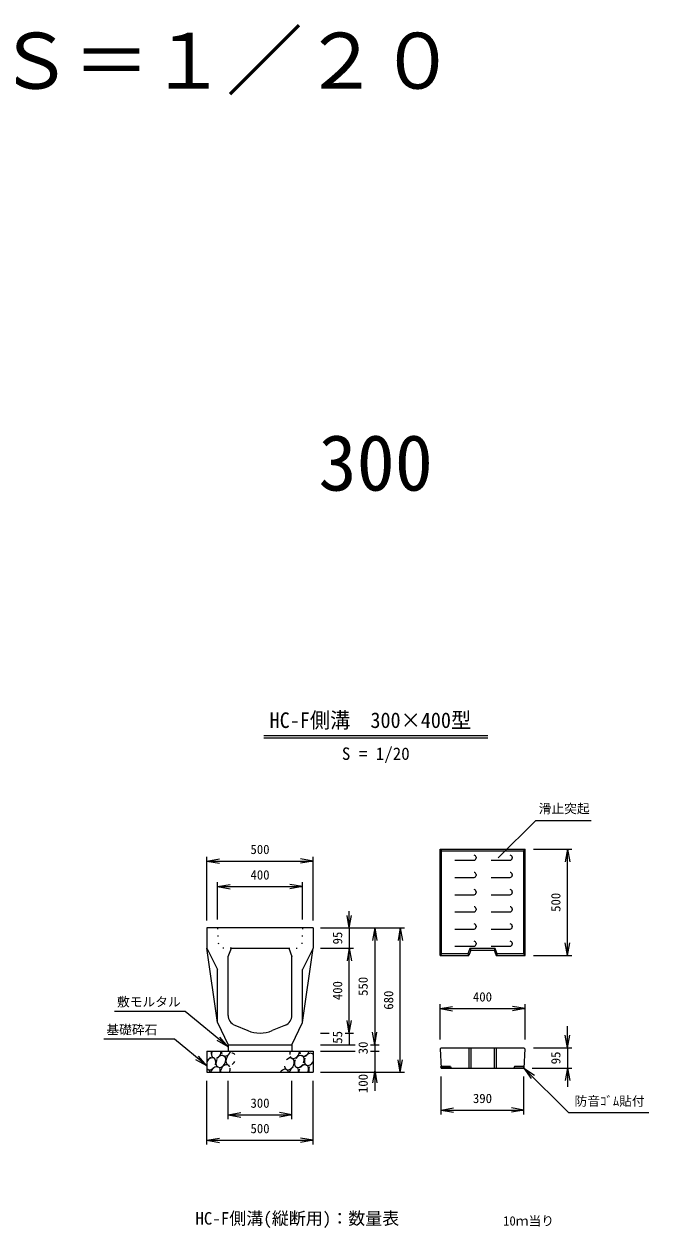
# Model space of a CAD drawing. Units: millimetres, scale not verified. Extents: x 1335 to 18532, y 1277 to 13928.
# Drawn here: x 7712 to 10652, y 7566 to 13236 of the extents above; entities that cross this region are included whole.
import ezdxf
from ezdxf.enums import TextEntityAlignment as Align

# ---------------------------------------------------------------- set-up
doc = ezdxf.new("R2010")
doc.units = ezdxf.units.MM
doc.header["$LTSCALE"] = 20
doc.linetypes.add('DOTTED', pattern=[1.75, 0.25, -1.5])
doc.layers.add('0_2', color=4, linetype='Continuous', lineweight=18)
doc.styles.add('ＭＳ ゴシック-5.0-0.0', font='')
doc.styles.get('ＭＳ ゴシック-5.0-0.0').set_extended_font_data('ＭＳ ゴシック-5.0-0.0')

msp = doc.modelspace()

# ---------------------------------------------------------------- linework, layer by layer
at = {"layer": '0_2'}
for p, q in [((8840.24, 9884.52), (9893.83, 9884.52)), ((8840.24, 9874.52), (9893.83, 9874.52)), ((9942.05, 9308.44), (10119.15, 9485.55)), ((10119.15, 9485.55), (10381.06, 9485.55)), ((8572.03, 9013.52), (8572.03, 9313.52)), ((8572.03, 9293.52), (8631.12, 9303.94)), ((9072.03, 9293.52), (9012.95, 9303.94)), ((9072.03, 9013.52), (9072.03, 9313.52)), ((9668.95, 9349.37), (9675.95, 9342.37)), ((9675.95, 8856.37), (9675.95, 9342.37)), ((9675.95, 9342.37), (10061.95, 9342.37)), ((9838.95, 9311.37), (9838.95, 9307.37)), ((10008.95, 9311.37), (10008.95, 9307.37)), ((10068.95, 9349.37), (10061.95, 9342.37)), ((10061.95, 9342.37), (10061.95, 8856.37)), ((10108.95, 9349.37), (10288.95, 9349.37)), ((10268.95, 9349.37), (10258.53, 9290.28)), ((10268.95, 9349.37), (10279.37, 9290.28)), ((10268.95, 8849.37), (10268.95, 9349.37)), ((8572.03, 9293.52), (8631.12, 9283.1)), ((8572.03, 9293.52), (9072.03, 9293.52)), ((9072.03, 9293.52), (9012.95, 9283.1)), ((9738.95, 9297.37), (9828.95, 9297.37)), ((9908.95, 9297.37), (9998.95, 9297.37)), ((8622.03, 9018.52), (8622.03, 9193.52)), ((9022.03, 9018.52), (9022.03, 9193.52)), ((9738.95, 9216.37), (9828.95, 9216.37)), ((9838.95, 9230.37), (9838.95, 9226.37)), ((9908.95, 9216.37), (9998.95, 9216.37)), ((10008.95, 9230.37), (10008.95, 9226.37)), ((8622.03, 9173.52), (8681.12, 9183.94)), ((8622.03, 9173.52), (8681.12, 9163.1)), ((8622.03, 9173.52), (9022.03, 9173.52)), ((9022.03, 9173.52), (8962.95, 9183.94)), ((9022.03, 9173.52), (8962.95, 9163.1)), ((9738.95, 9135.37), (9828.95, 9135.37)), ((9838.95, 9149.37), (9838.95, 9145.37)), ((9908.95, 9135.37), (9998.95, 9135.37)), ((10008.95, 9149.37), (10008.95, 9145.37)), ((9242.03, 8978.52), (9231.62, 9037.61)), ((9242.03, 8978.52), (9242.03, 9058.42)), ((9242.03, 8978.52), (9252.45, 9037.61)), ((9738.95, 9054.37), (9828.95, 9054.37)), ((9838.95, 9068.37), (9838.95, 9064.37)), ((9908.95, 9054.37), (9998.95, 9054.37)), ((10008.95, 9068.37), (10008.95, 9064.37)), ((9107.03, 8978.52), (9502.03, 8978.52)), ((9242.03, 8978.52), (9242.03, 8883.52)), ((9362.03, 8978.52), (9351.62, 8919.43)), ((9362.03, 8978.52), (9372.45, 8919.43)), ((9362.03, 8978.52), (9362.03, 8428.52)), ((9482.03, 8978.52), (9471.62, 8919.43)), ((9482.03, 8978.52), (9492.45, 8919.43)), ((9482.03, 8298.52), (9482.03, 8978.52)), ((9738.95, 8973.37), (9828.95, 8973.37)), ((9838.95, 8987.37), (9838.95, 8983.37)), ((9908.95, 8973.37), (9998.95, 8973.37)), ((10008.95, 8987.37), (10008.95, 8983.37)), ((9838.95, 8906.37), (9838.95, 8902.37)), ((10008.95, 8906.37), (10008.95, 8902.37)), ((10268.95, 8849.37), (10258.53, 8908.45)), ((10268.95, 8849.37), (10279.37, 8908.45)), ((8622.03, 8533.52), (8572.03, 8883.52)), ((9022.03, 8533.52), (9072.03, 8883.52)), ((9107.03, 8883.52), (9262.03, 8883.52)), ((9242.03, 8883.52), (9231.62, 8824.43)), ((9242.03, 8883.52), (9252.45, 8824.43)), ((9242.03, 8483.52), (9242.03, 8883.52)), ((9675.95, 8856.37), (9668.95, 8849.37)), ((9799.21, 8856.37), (9675.95, 8856.37)), ((9738.95, 8892.37), (9828.95, 8892.37)), ((9809.21, 8881.37), (9799.21, 8856.37)), ((9799.21, 8856.37), (9803.95, 8849.37)), ((9928.69, 8881.37), (9809.21, 8881.37)), ((9809.21, 8881.37), (9813.95, 8874.37)), ((9908.95, 8892.37), (9998.95, 8892.37)), ((9928.69, 8881.37), (9923.95, 8874.37)), ((9938.69, 8856.37), (9928.69, 8881.37)), ((9938.69, 8856.37), (9933.95, 8849.37)), ((10061.95, 8856.37), (9938.69, 8856.37)), ((10061.95, 8856.37), (10068.95, 8849.37)), ((10108.95, 8849.37), (10288.95, 8849.37)), ((8468.99, 8585.53), (8137.5, 8585.53)), ((8672.03, 8418.52), (8468.99, 8585.53)), ((9668.95, 8453.86), (9668.95, 8618.86)), ((9668.95, 8598.86), (9728.04, 8609.28)), ((9668.95, 8598.86), (9728.04, 8588.44)), ((9668.95, 8598.86), (10068.95, 8598.86)), ((10068.95, 8598.86), (10009.86, 8609.28)), ((10068.95, 8598.86), (10009.86, 8588.44)), ((10068.95, 8453.86), (10068.95, 8618.86)), ((9242.03, 8483.52), (9231.62, 8542.61)), ((9242.03, 8483.52), (9252.45, 8542.61)), ((10268.95, 8413.86), (10268.95, 8515.2)), ((8418.99, 8454.4), (8087.5, 8454.4)), ((8572.03, 8328.52), (8418.99, 8454.4)), ((8672.03, 8418.52), (8633.02, 8464.1)), ((9107.03, 8483.52), (9147.49, 8483.52)), ((9222.8, 8483.52), (9262.03, 8483.52)), ((9242.03, 8483.52), (9242.03, 8428.52)), ((9362.03, 8428.52), (9351.62, 8487.61)), ((9362.03, 8428.52), (9372.45, 8487.61)), ((10268.95, 8413.86), (10258.53, 8472.94)), ((10268.95, 8413.86), (10279.37, 8472.94)), ((8672.03, 8418.52), (8619.78, 8448.01)), ((9107.03, 8428.52), (9269.86, 8428.52)), ((9107.03, 8398.52), (9269.86, 8398.52)), ((9342.03, 8428.52), (9382.03, 8428.52)), ((9342.03, 8398.52), (9382.03, 8398.52)), ((9362.03, 8428.52), (9362.03, 8398.52)), ((9362.03, 8398.52), (9362.03, 8298.52)), ((9803.95, 8413.86), (9803.95, 8318.86)), ((9813.95, 8413.86), (9813.95, 8318.86)), ((9923.95, 8413.86), (9923.95, 8318.86)), ((9933.95, 8413.86), (9933.95, 8318.86)), ((10108.95, 8413.86), (10288.95, 8413.86)), ((10268.95, 8413.86), (10268.95, 8318.86)), ((8572.03, 8328.52), (8519.78, 8358.01)), ((8572.03, 8328.52), (8533.02, 8374.1)), ((9482.03, 8298.52), (9471.62, 8357.61)), ((9482.03, 8298.52), (9492.45, 8357.61)), ((9107.03, 8298.52), (9502.03, 8298.52)), ((9362.03, 8308.52), (9351.62, 8249.43)), ((9362.03, 8308.52), (9362.03, 8211.08)), ((9362.03, 8308.52), (9372.45, 8249.43)), ((9718.95, 8325.86), (9673.58, 8325.86)), ((9718.95, 8325.86), (9720.83, 8318.86)), ((10018.95, 8325.86), (10017.08, 8318.86)), ((10018.95, 8325.86), (10064.32, 8325.86)), ((10063.95, 8318.86), (10113.1, 8284.44)), ((10063.95, 8318.86), (10098.37, 8269.71)), ((10063.95, 8318.86), (10274.98, 8107.83)), ((10103.29, 8318.86), (10288.95, 8318.86)), ((10268.95, 8318.86), (10258.53, 8259.77)), ((10268.95, 8318.86), (10268.95, 8230.62)), ((10268.95, 8318.86), (10279.37, 8259.77)), ((8572.03, 7958.52), (8572.03, 8258.52)), ((8672.03, 8078.52), (8672.03, 8258.52)), ((8972.03, 8078.52), (8972.03, 8258.52)), ((9072.03, 7958.52), (9072.03, 8258.52)), ((9673.95, 8100.52), (9673.95, 8278.86)), ((10063.95, 8100.52), (10063.95, 8278.86)), ((9673.95, 8120.52), (9733.04, 8130.94)), ((9673.95, 8120.52), (9733.04, 8110.1)), ((9673.95, 8120.52), (10063.95, 8120.52)), ((10063.95, 8120.52), (10004.86, 8130.94)), ((10063.95, 8120.52), (10004.86, 8110.1)), ((8672.03, 8098.52), (8731.12, 8108.94)), ((8672.03, 8098.52), (8731.12, 8088.1)), ((8672.03, 8098.52), (8972.03, 8098.52)), ((8972.03, 8098.52), (8912.95, 8108.94)), ((8972.03, 8098.52), (8912.95, 8088.1)), ((10652.02, 8107.83), (10274.98, 8107.83)), ((8572.03, 7978.52), (8631.12, 7988.94)), ((8572.03, 7978.52), (8631.12, 7968.1)), ((8572.03, 7978.52), (9072.03, 7978.52)), ((9072.03, 7978.52), (9012.95, 7988.94)), ((9072.03, 7978.52), (9012.95, 7968.1))]:
    msp.add_line(p, q, dxfattribs=at)
at = {"layer": '0_2', "color": 2}
for p, q in [((9668.95, 9349.37), (10068.95, 9349.37)), ((9668.95, 8849.37), (9668.95, 9349.37)), ((10068.95, 8849.37), (10068.95, 9349.37)), ((8572.03, 8978.52), (8572.03, 8883.52)), ((9072.03, 8978.52), (8572.03, 8978.52)), ((9072.03, 8978.52), (9072.03, 8883.52)), ((8572.03, 8883.52), (8622.03, 8783.52)), ((8672.03, 8843.52), (8687.03, 8883.52)), ((8687.03, 8883.52), (8957.03, 8883.52)), ((8957.03, 8883.52), (8972.03, 8843.52)), ((9072.03, 8883.52), (9022.03, 8783.52)), ((9668.95, 8849.37), (9803.95, 8849.37)), ((9813.95, 8874.37), (9803.95, 8849.37)), ((9813.95, 8874.37), (9923.95, 8874.37)), ((9923.95, 8874.37), (9933.95, 8849.37)), ((9933.95, 8849.37), (10068.95, 8849.37)), ((8672.03, 8566.86), (8672.03, 8843.52)), ((8972.03, 8566.86), (8972.03, 8843.52)), ((8622.03, 8533.52), (8622.03, 8783.52)), ((9022.03, 8533.52), (9022.03, 8783.52)), ((8622.03, 8533.52), (8672.03, 8428.52)), ((8702.8, 8520.7), (8764.34, 8495.06)), ((8941.27, 8520.7), (8879.73, 8495.06)), ((8972.03, 8428.52), (9022.03, 8533.52)), ((8572.03, 8398.52), (8572.03, 8298.52)), ((8572.03, 8398.52), (9072.03, 8398.52)), ((8672.03, 8428.52), (8972.03, 8428.52)), ((8672.03, 8428.52), (8672.03, 8398.52)), ((8972.03, 8428.52), (8972.03, 8398.52)), ((9072.03, 8398.52), (9072.03, 8298.52)), ((9673.95, 8413.86), (9669.22, 8408.86)), ((9669.22, 8408.86), (9673.95, 8318.86)), ((9673.95, 8413.86), (10063.95, 8413.86)), ((10063.95, 8413.86), (10068.69, 8408.86)), ((10068.69, 8408.86), (10063.95, 8318.86)), ((8572.03, 8298.52), (9072.03, 8298.52)), ((9673.95, 8318.86), (10063.95, 8318.86))]:
    msp.add_line(p, q, dxfattribs=at)
at = {"layer": '0_2', "color": 2, "linetype": 'DOTTED'}
for p, q in [((8622.03, 8978.52), (8627.03, 8883.52)), ((9022.03, 8978.52), (9017.03, 8883.52)), ((8687.03, 8883.52), (8627.03, 8883.52)), ((8957.03, 8883.52), (9017.03, 8883.52))]:
    msp.add_line(p, q, dxfattribs=at)
at = {"layer": '0_2', "color": 9}
for p, q in [((9673.95, 8318.86), (9673.58, 8325.86)), ((9673.58, 8325.86), (9718.95, 8325.86)), ((9720.83, 8318.86), (9673.95, 8318.86)), ((9718.95, 8325.86), (9720.83, 8318.86)), ((10018.95, 8325.86), (10017.08, 8318.86)), ((10017.08, 8318.86), (10063.95, 8318.86)), ((10064.32, 8325.86), (10018.95, 8325.86)), ((10063.95, 8318.86), (10064.32, 8325.86))]:
    msp.add_line(p, q, dxfattribs=at)
at = {"layer": '0_2'}
for centre, start, end in [((9828.95, 9311.37), 0, 90), ((9828.95, 9307.37), 270, 0), ((9998.95, 9311.37), 0, 90), ((9998.95, 9307.37), 270, 0), ((9828.95, 9230.37), 0, 90), ((9828.95, 9226.37), 270, 0), ((9998.95, 9230.37), 0, 90), ((9998.95, 9226.37), 270, 0), ((9828.95, 9149.37), 0, 90), ((9828.95, 9145.37), 270, 0), ((9998.95, 9149.37), 0, 90), ((9998.95, 9145.37), 270, 0), ((9828.95, 9068.37), 0, 90), ((9998.95, 9068.37), 0, 90), ((9828.95, 9064.37), 270, 0), ((9998.95, 9064.37), 270, 0), ((9828.95, 8987.37), 0, 90), ((9828.95, 8983.37), 270, 0), ((9998.95, 8987.37), 0, 90), ((9998.95, 8983.37), 270, 0), ((9828.95, 8906.37), 0, 90), ((9998.95, 8906.37), 0, 90), ((9828.95, 8902.37), 270, 0), ((9998.95, 8902.37), 270, 0)]:
    msp.add_arc(centre, 10, start, end, dxfattribs=at)
at = {"layer": '0_2', "color": 2}
for centre, radius, start, end in [((8722.03, 8566.86), 50, 180, 247.38014), ((8922.03, 8566.86), 50, 292.61986, 0), ((8822.03, 8633.52), 150, 247.38014, 292.61986)]:
    msp.add_arc(centre, radius, start, end, dxfattribs=at)
at = {"layer": '0_2'}
for centre, start_param, end_param in [((8616.42, 8392.32), 1.6822672, 3.0041978), ((8569.98, 8381.58), 5.1474802, 5.7147216), ((8616.42, 8392.32), 3.7709083, 5.2928579), ((8663.5, 8403.53), 2.0795248, 2.547628), ((8663.5, 8403.53), 2.9199025, 4.8956003), ((8985.27, 8391.92), 1.6822672, 2.2705704), ((8985.27, 8391.92), 2.5502995, 5.2928579), ((9032.35, 8403.13), 2.0795248, 2.5744435), ((9032.35, 8403.13), 2.9579169, 4.8956003), ((8590.85, 8338.67), 4.8928581, 7.840068), ((8569.98, 8381.58), 3.8493841, 4.6902001), ((8637.65, 8349.89), 1.5802698, 7.6313716), ((8658.65, 8306.28), 5.7286705, 7.256989), ((8684.87, 8360.06), 1.0316857, 3.395071), ((8684.87, 8360.06), 6.0011175, 6.7364116), ((8684.87, 8360.06), 4.0306578, 4.6625812), ((8959.7, 8338.26), 2.320676, 7.4860293), ((9006.5, 8349.49), 1.6079237, 4.5711327), ((9006.5, 8349.49), 4.8597842, 7.6713492), ((9027.5, 8305.88), 4.7966503, 7.602652), ((9053.72, 8359.66), 1.6954897, 4.6625812), ((9053.72, 8359.66), 6.0011175, 7.7378401), ((9074.57, 8317.09), 0.7283933, 1.3802926), ((8590.85, 8338.67), 2.8236307, 4.347989), ((8564.63, 8284.88), 5.5751573, 6.5743529), ((8611.7, 8296.09), 0.0324618, 1.8168834), ((8611.7, 8296.09), 5.1582417, 5.8599737), ((8658.65, 8306.28), 1.3150626, 2.1784748), ((8658.65, 8306.28), 4.7966503, 5.462491), ((8933.48, 8284.48), 5.5751573, 7.6831531), ((8980.55, 8295.69), 0.7069732, 1.8168834), ((8980.55, 8295.69), 5.1582417, 6.5669059), ((9027.5, 8305.88), 1.6215093, 2.1784748), ((9074.57, 8317.09), 1.6544758, 2.6284553)]:
    msp.add_ellipse(centre, major_axis=(13.56, 26.74), ratio=0.710984, start_param=start_param, end_param=end_param, dxfattribs=at)

# ---------------------------------------------------------------- texts
at = {"layer": '0_2', "color": 7, "style": 'ＭＳ ゴシック-5.0-0.0'}
for s, height, p in [('ＨＣ－Ｆ\u3000\u3000Ｓ＝１／２０', 263.9, (5423.69, 12852.62)), ('300', 263.9, (9097.06, 10959.45)), ('S = 1/20', 58.65, (9207.06, 9752.63)), ('滑止突起', 43.99, (10133.32, 9505.67)), ('500', 43.99, (8777.03, 9313.52)), ('400', 43.99, (8777.03, 9193.52)), ('敷モルタル', 43.99, (8148.82, 8595.56)), ('400', 43.99, (9823.95, 8618.92)), ('基礎砕石', 43.99, (8098.82, 8464.44)), ('300', 43.99, (8777.03, 8118.52)), ('390', 43.99, (9823.95, 8140.59)), ('防音ｺﾞﾑ貼付', 43.99, (10302.02, 8127.83)), ('500', 43.99, (8777.03, 7998.52)), ('HC-F側溝(縦断用)：数量表', 58.65, (8517.7, 7563.65)), ('10ｍ当り', 43.99, (9965.67, 7563.6))]:
    msp.add_text(s, height=height, dxfattribs=at).set_placement(p, align=Align.BOTTOM_LEFT)
at = {"layer": '0_2', "color": 7, "style": 'ＭＳ ゴシック-5.0-0.0', "width": 0.95}
msp.add_text('HC-F側溝\u3000300×400型 ', height=73.31, dxfattribs=at).set_placement((8867.06, 9898.63), align=Align.BOTTOM_LEFT)
at = {"layer": '0_2', "color": 7, "style": 'ＭＳ ゴシック-5.0-0.0'}
for s, p in [('500', (10248.93, 9054.42)), ('95', (9222.03, 8901.02)), ('550', (9342.03, 8658.52)), ('400', (9222.03, 8638.52)), ('680', (9462.03, 8593.52)), ('55', (9222.03, 8433.3)), ('30', (9342.03, 8383.52)), ('95', (10248.95, 8336.42)), ('100', (9342.03, 8201.08))]:
    msp.add_text(s, height=43.99, rotation=90, dxfattribs=at).set_placement(p, align=Align.BOTTOM_LEFT)

doc.saveas('drawing.dxf')
